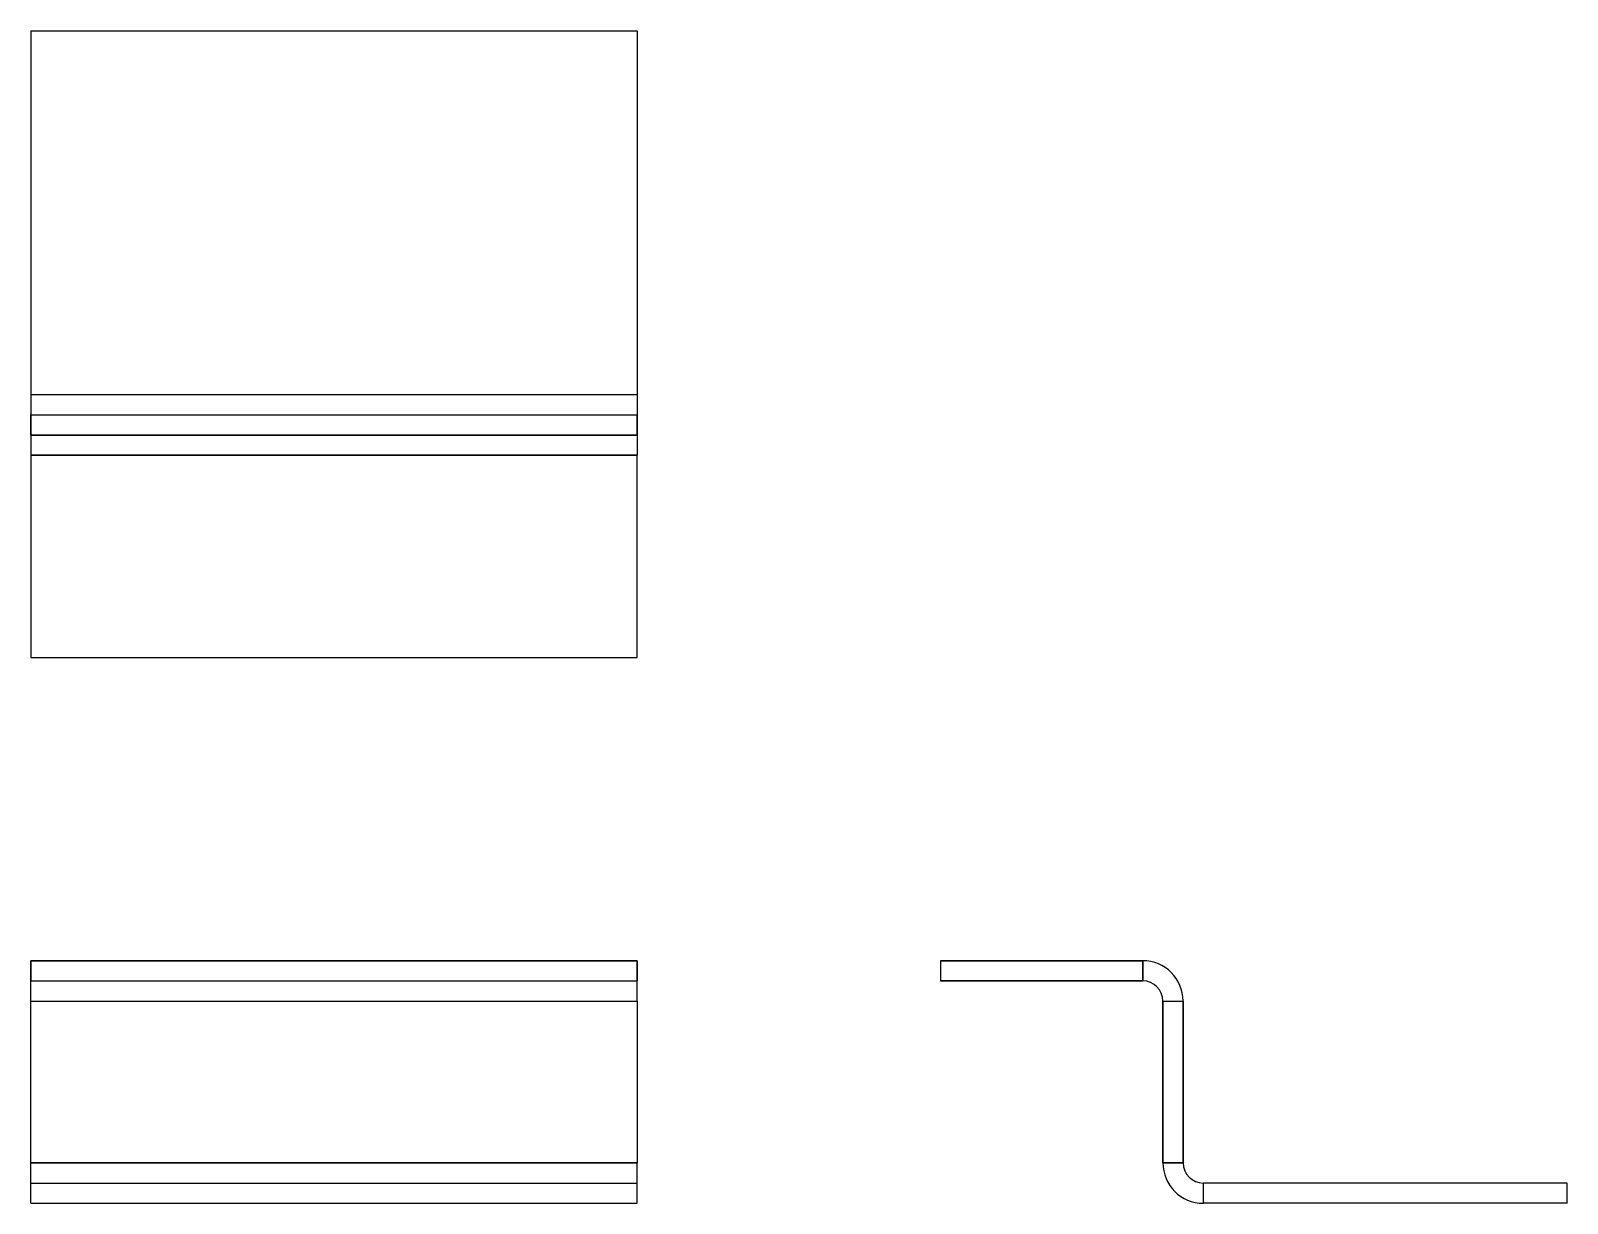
# Model space of a CAD drawing. Header units: millimetres. Extents: x 133.5 to 209.5, y 99 to 157.
import ezdxf

# ---------------------------------------------------------------- set-up
doc = ezdxf.new("R2010")
doc.units = ezdxf.units.MM
for name, color, linetype in [('ProjItem', 7, 'CONTINUOUS'), ('ProjItem001', 7, 'CONTINUOUS'), ('ProjItem002', 7, 'CONTINUOUS')]:
    doc.layers.add(name, color=color, linetype=linetype)

msp = doc.modelspace()

# ---------------------------------------------------------------- linework, layer by layer
at = {"layer": 'ProjItem'}
for p, q in [((163.5, 111), (133.5, 111)), ((133.5, 111), (133.5, 110)), ((133.5, 111), (133.5, 110)), ((133.5, 111), (163.5, 111)), ((163.5, 110), (163.5, 111)), ((163.5, 111), (163.5, 110)), ((133.5, 110), (163.5, 110)), ((133.5, 110), (163.5, 110)), ((133.5, 101), (133.5, 109)), ((133.5, 109), (163.5, 109)), ((133.5, 101), (133.5, 109)), ((133.5, 109), (163.5, 109)), ((163.5, 109), (163.5, 101)), ((163.5, 109), (163.5, 101)), ((133.5, 101), (163.5, 101)), ((163.5, 101), (133.5, 101)), ((133.5, 99), (133.5, 100)), ((133.5, 100), (163.5, 100)), ((133.5, 99), (133.5, 100)), ((133.5, 100), (163.5, 100)), ((163.5, 99), (163.5, 100)), ((163.5, 99), (163.5, 100)), ((133.5, 99), (163.5, 99)), ((133.5, 99), (163.5, 99))]:
    msp.add_line(p, q, dxfattribs=at)
for points, degree, knots in [([(133.5, 109), (133.5, 109.225), (133.5, 109.447), (133.5, 109.661), (133.5, 109.73), (133.5, 109.799), (133.5, 109.868), (133.5, 109.933), (133.5, 109.999), (133.5, 110.064), (133.5, 110.125), (133.5, 110.186), (133.5, 110.247), (133.5, 110.303), (133.5, 110.358), (133.5, 110.414), (133.5, 110.464), (133.5, 110.514), (133.5, 110.564), (133.5, 110.607), (133.5, 110.65), (133.5, 110.693), (133.5, 110.73), (133.5, 110.766), (133.5, 110.802), (133.5, 110.831), (133.5, 110.859), (133.5, 110.888), (133.5, 110.908), (133.5, 110.929), (133.5, 110.95), (133.5, 110.962), (133.5, 110.975), (133.5, 110.987), (133.5, 110.992), (133.5, 110.996), (133.5, 111)], 3, [0, 0, 0, 0, 0.336599, 0.336599, 0.336599, 0.448799, 0.448799, 0.448799, 0.560999, 0.560999, 0.560999, 0.673198, 0.673198, 0.673198, 0.785398, 0.785398, 0.785398, 0.897598, 0.897598, 0.897598, 1.009798, 1.009798, 1.009798, 1.121997, 1.121997, 1.121997, 1.234197, 1.234197, 1.234197, 1.346397, 1.346397, 1.346397, 1.458597, 1.458597, 1.458597, 1.570796, 1.570796, 1.570796, 1.570796]), ([(163.5, 109), (163.5, 109.225), (163.5, 109.447), (163.5, 109.661), (163.5, 109.73), (163.5, 109.799), (163.5, 109.868), (163.5, 109.933), (163.5, 109.999), (163.5, 110.064), (163.5, 110.125), (163.5, 110.186), (163.5, 110.247), (163.5, 110.303), (163.5, 110.358), (163.5, 110.414), (163.5, 110.464), (163.5, 110.514), (163.5, 110.564), (163.5, 110.607), (163.5, 110.65), (163.5, 110.693), (163.5, 110.73), (163.5, 110.766), (163.5, 110.802), (163.5, 110.831), (163.5, 110.859), (163.5, 110.888), (163.5, 110.908), (163.5, 110.929), (163.5, 110.95), (163.5, 110.962), (163.5, 110.975), (163.5, 110.987), (163.5, 110.992), (163.5, 110.996), (163.5, 111)], 3, [0, 0, 0, 0, 0.336599, 0.336599, 0.336599, 0.448799, 0.448799, 0.448799, 0.560999, 0.560999, 0.560999, 0.673198, 0.673198, 0.673198, 0.785398, 0.785398, 0.785398, 0.897598, 0.897598, 0.897598, 1.009798, 1.009798, 1.009798, 1.121997, 1.121997, 1.121997, 1.234197, 1.234197, 1.234197, 1.346397, 1.346397, 1.346397, 1.458597, 1.458597, 1.458597, 1.570796, 1.570796, 1.570796, 1.570796]), ([(133.5, 109), (133.5, 109.169), (133.5, 109.33), (133.5, 109.435), (133.5, 109.532), (133.5, 109.626), (133.5, 109.707), (133.5, 109.744), (133.5, 109.782), (133.5, 109.814), (133.5, 109.847), (133.5, 109.874), (133.5, 109.901), (133.5, 109.922), (133.5, 109.944), (133.5, 109.959), (133.5, 109.975), (133.5, 109.984), (133.5, 109.994), (133.5, 109.997), (133.5, 110)], 2, [0, 0, 0, 0.336599, 0.336599, 0.560999, 0.560999, 0.785398, 0.785398, 0.897598, 0.897598, 1.009798, 1.009798, 1.121997, 1.121997, 1.234197, 1.234197, 1.346397, 1.346397, 1.458597, 1.458597, 1.570796, 1.570796, 1.570796]), ([(163.5, 109), (163.5, 109.169), (163.5, 109.33), (163.5, 109.435), (163.5, 109.532), (163.5, 109.626), (163.5, 109.707), (163.5, 109.744), (163.5, 109.782), (163.5, 109.814), (163.5, 109.847), (163.5, 109.874), (163.5, 109.901), (163.5, 109.922), (163.5, 109.944), (163.5, 109.959), (163.5, 109.975), (163.5, 109.984), (163.5, 109.994), (163.5, 109.997), (163.5, 110)], 2, [0, 0, 0, 0.336599, 0.336599, 0.560999, 0.560999, 0.785398, 0.785398, 0.897598, 0.897598, 1.009798, 1.009798, 1.121997, 1.121997, 1.234197, 1.234197, 1.346397, 1.346397, 1.458597, 1.458597, 1.570796, 1.570796, 1.570796]), ([(133.5, 100), (133.5, 100.002), (133.5, 100.004), (133.5, 100.006), (133.5, 100.013), (133.5, 100.019), (133.5, 100.025), (133.5, 100.035), (133.5, 100.046), (133.5, 100.056), (133.5, 100.07), (133.5, 100.085), (133.5, 100.099), (133.5, 100.117), (133.5, 100.135), (133.5, 100.153), (133.5, 100.175), (133.5, 100.197), (133.5, 100.218), (133.5, 100.243), (133.5, 100.268), (133.5, 100.293), (133.5, 100.321), (133.5, 100.349), (133.5, 100.377), (133.5, 100.436), (133.5, 100.499), (133.5, 100.566), (133.5, 100.702), (133.5, 100.85), (133.5, 101)], 3, [0, 0, 0, 0, 0.1122, 0.1122, 0.1122, 0.224399, 0.224399, 0.224399, 0.336599, 0.336599, 0.336599, 0.448799, 0.448799, 0.448799, 0.560999, 0.560999, 0.560999, 0.673198, 0.673198, 0.673198, 0.785398, 0.785398, 0.785398, 0.897598, 0.897598, 0.897598, 1.121997, 1.121997, 1.121997, 1.570796, 1.570796, 1.570796, 1.570796]), ([(133.5, 99), (133.5, 99.006), (133.5, 99.013), (133.5, 99.031), (133.5, 99.05), (133.5, 99.081), (133.5, 99.112), (133.5, 99.155), (133.5, 99.198), (133.5, 99.252), (133.5, 99.307), (133.5, 99.371), (133.5, 99.436), (133.5, 99.511), (133.5, 99.586), (133.5, 99.669), (133.5, 99.753), (133.5, 99.844), (133.5, 99.936), (133.5, 100.034), (133.5, 100.132), (133.5, 100.236), (133.5, 100.339), (133.5, 100.447), (133.5, 100.555), (133.5, 100.775), (133.5, 101)], 2, [0, 0, 0, 0.1122, 0.1122, 0.224399, 0.224399, 0.336599, 0.336599, 0.448799, 0.448799, 0.560999, 0.560999, 0.673198, 0.673198, 0.785398, 0.785398, 0.897598, 0.897598, 1.009798, 1.009798, 1.121997, 1.121997, 1.234197, 1.234197, 1.346397, 1.346397, 1.570796, 1.570796, 1.570796]), ([(163.5, 100), (163.5, 100.002), (163.5, 100.004), (163.5, 100.006), (163.5, 100.013), (163.5, 100.019), (163.5, 100.025), (163.5, 100.035), (163.5, 100.046), (163.5, 100.056), (163.5, 100.07), (163.5, 100.085), (163.5, 100.099), (163.5, 100.117), (163.5, 100.135), (163.5, 100.153), (163.5, 100.175), (163.5, 100.197), (163.5, 100.218), (163.5, 100.243), (163.5, 100.268), (163.5, 100.293), (163.5, 100.321), (163.5, 100.349), (163.5, 100.377), (163.5, 100.436), (163.5, 100.499), (163.5, 100.566), (163.5, 100.702), (163.5, 100.85), (163.5, 101)], 3, [0, 0, 0, 0, 0.1122, 0.1122, 0.1122, 0.224399, 0.224399, 0.224399, 0.336599, 0.336599, 0.336599, 0.448799, 0.448799, 0.448799, 0.560999, 0.560999, 0.560999, 0.673198, 0.673198, 0.673198, 0.785398, 0.785398, 0.785398, 0.897598, 0.897598, 0.897598, 1.121997, 1.121997, 1.121997, 1.570796, 1.570796, 1.570796, 1.570796]), ([(163.5, 99), (163.5, 99.006), (163.5, 99.013), (163.5, 99.031), (163.5, 99.05), (163.5, 99.081), (163.5, 99.112), (163.5, 99.155), (163.5, 99.198), (163.5, 99.252), (163.5, 99.307), (163.5, 99.371), (163.5, 99.436), (163.5, 99.511), (163.5, 99.586), (163.5, 99.669), (163.5, 99.753), (163.5, 99.844), (163.5, 99.936), (163.5, 100.034), (163.5, 100.132), (163.5, 100.236), (163.5, 100.339), (163.5, 100.447), (163.5, 100.555), (163.5, 100.775), (163.5, 101)], 2, [0, 0, 0, 0.1122, 0.1122, 0.224399, 0.224399, 0.336599, 0.336599, 0.448799, 0.448799, 0.560999, 0.560999, 0.673198, 0.673198, 0.785398, 0.785398, 0.897598, 0.897598, 1.009798, 1.009798, 1.121997, 1.121997, 1.234197, 1.234197, 1.346397, 1.346397, 1.570796, 1.570796, 1.570796])]:
    msp.add_open_spline(points, degree=degree, knots=knots, dxfattribs=at)
at = {"layer": 'ProjItem001'}
for p, q in [((178.5, 111), (178.5, 110)), ((188.5, 111), (178.5, 111)), ((178.5, 111), (188.5, 111)), ((178.5, 111), (178.5, 110)), ((188.5, 111), (188.5, 110)), ((188.5, 110), (188.5, 111)), ((188.5, 110), (178.5, 110)), ((178.5, 110), (188.5, 110)), ((189.5, 109), (190.5, 109)), ((189.5, 101), (189.5, 109)), ((189.5, 109), (189.5, 101)), ((189.5, 109), (190.5, 109)), ((190.5, 101), (190.5, 109)), ((190.5, 109), (190.5, 101)), ((189.5, 101), (190.5, 101)), ((190.5, 101), (189.5, 101)), ((209.5, 100), (191.5, 100)), ((191.5, 99), (191.5, 100)), ((209.5, 100), (191.5, 100)), ((191.5, 99), (191.5, 100)), ((209.5, 99), (209.5, 100)), ((209.5, 99), (209.5, 100)), ((209.5, 99), (191.5, 99)), ((209.5, 99), (191.5, 99))]:
    msp.add_line(p, q, dxfattribs=at)
for centre, radius, start, end in [((188.5, 109), 2, 0, 90), ((188.5, 109), 2, 0, 90), ((188.5, 109), 1, 0, 90), ((188.5, 109), 1, 0, 90), ((191.5, 101), 2, 180, -90), ((191.5, 101), 2, 180, -90), ((191.5, 101), 1, 180, -90), ((191.5, 101), 1, 180, -90)]:
    msp.add_arc(centre, radius, start, end, dxfattribs=at)
at = {"layer": 'ProjItem002'}
for p, q in [((133.5, 157), (133.5, 139)), ((133.5, 157), (163.5, 157)), ((133.5, 157), (133.5, 139)), ((133.5, 157), (163.5, 157)), ((163.5, 157), (163.5, 139)), ((163.5, 157), (163.5, 139)), ((133.5, 139), (163.5, 139)), ((133.5, 139), (163.5, 139)), ((133.5, 137), (133.5, 138)), ((133.5, 138), (163.5, 138)), ((133.5, 137), (133.5, 138)), ((133.5, 138), (163.5, 138)), ((163.5, 138), (163.5, 137)), ((163.5, 137), (163.5, 138)), ((163.5, 137), (133.5, 137)), ((133.5, 137), (163.5, 137)), ((133.5, 136), (163.5, 136)), ((133.5, 136), (133.5, 126)), ((163.5, 136), (133.5, 136)), ((133.5, 136), (133.5, 126)), ((163.5, 126), (163.5, 136)), ((163.5, 126), (163.5, 136)), ((133.5, 126), (163.5, 126)), ((133.5, 126), (163.5, 126))]:
    msp.add_line(p, q, dxfattribs=at)
for points, degree, knots in [([(133.5, 139), (133.5, 138.775), (133.5, 138.553), (133.5, 138.339), (133.5, 138.27), (133.5, 138.201), (133.5, 138.132), (133.5, 138.067), (133.5, 138.001), (133.5, 137.936), (133.5, 137.875), (133.5, 137.814), (133.5, 137.753), (133.5, 137.697), (133.5, 137.642), (133.5, 137.586), (133.5, 137.536), (133.5, 137.486), (133.5, 137.436), (133.5, 137.393), (133.5, 137.35), (133.5, 137.307), (133.5, 137.27), (133.5, 137.234), (133.5, 137.198), (133.5, 137.169), (133.5, 137.141), (133.5, 137.112), (133.5, 137.092), (133.5, 137.071), (133.5, 137.05), (133.5, 137.038), (133.5, 137.025), (133.5, 137.013), (133.5, 137.008), (133.5, 137.004), (133.5, 137)], 3, [0, 0, 0, 0, 0.336599, 0.336599, 0.336599, 0.448799, 0.448799, 0.448799, 0.560999, 0.560999, 0.560999, 0.673198, 0.673198, 0.673198, 0.785398, 0.785398, 0.785398, 0.897598, 0.897598, 0.897598, 1.009798, 1.009798, 1.009798, 1.121997, 1.121997, 1.121997, 1.234197, 1.234197, 1.234197, 1.346397, 1.346397, 1.346397, 1.458597, 1.458597, 1.458597, 1.570796, 1.570796, 1.570796, 1.570796]), ([(133.5, 139), (133.5, 138.831), (133.5, 138.67), (133.5, 138.565), (133.5, 138.468), (133.5, 138.374), (133.5, 138.293), (133.5, 138.256), (133.5, 138.218), (133.5, 138.186), (133.5, 138.153), (133.5, 138.126), (133.5, 138.099), (133.5, 138.078), (133.5, 138.056), (133.5, 138.041), (133.5, 138.025), (133.5, 138.016), (133.5, 138.006), (133.5, 138.003), (133.5, 138)], 2, [0, 0, 0, 0.336599, 0.336599, 0.560999, 0.560999, 0.785398, 0.785398, 0.897598, 0.897598, 1.009798, 1.009798, 1.121997, 1.121997, 1.234197, 1.234197, 1.346397, 1.346397, 1.458597, 1.458597, 1.570796, 1.570796, 1.570796]), ([(163.5, 139), (163.5, 138.775), (163.5, 138.553), (163.5, 138.339), (163.5, 138.27), (163.5, 138.201), (163.5, 138.132), (163.5, 138.067), (163.5, 138.001), (163.5, 137.936), (163.5, 137.875), (163.5, 137.814), (163.5, 137.753), (163.5, 137.697), (163.5, 137.642), (163.5, 137.586), (163.5, 137.536), (163.5, 137.486), (163.5, 137.436), (163.5, 137.393), (163.5, 137.35), (163.5, 137.307), (163.5, 137.27), (163.5, 137.234), (163.5, 137.198), (163.5, 137.169), (163.5, 137.141), (163.5, 137.112), (163.5, 137.092), (163.5, 137.071), (163.5, 137.05), (163.5, 137.038), (163.5, 137.025), (163.5, 137.013), (163.5, 137.008), (163.5, 137.004), (163.5, 137)], 3, [0, 0, 0, 0, 0.336599, 0.336599, 0.336599, 0.448799, 0.448799, 0.448799, 0.560999, 0.560999, 0.560999, 0.673198, 0.673198, 0.673198, 0.785398, 0.785398, 0.785398, 0.897598, 0.897598, 0.897598, 1.009798, 1.009798, 1.009798, 1.121997, 1.121997, 1.121997, 1.234197, 1.234197, 1.234197, 1.346397, 1.346397, 1.346397, 1.458597, 1.458597, 1.458597, 1.570796, 1.570796, 1.570796, 1.570796]), ([(163.5, 139), (163.5, 138.831), (163.5, 138.67), (163.5, 138.565), (163.5, 138.468), (163.5, 138.374), (163.5, 138.293), (163.5, 138.256), (163.5, 138.218), (163.5, 138.186), (163.5, 138.153), (163.5, 138.126), (163.5, 138.099), (163.5, 138.078), (163.5, 138.056), (163.5, 138.041), (163.5, 138.025), (163.5, 138.016), (163.5, 138.006), (163.5, 138.003), (163.5, 138)], 2, [0, 0, 0, 0.336599, 0.336599, 0.560999, 0.560999, 0.785398, 0.785398, 0.897598, 0.897598, 1.009798, 1.009798, 1.121997, 1.121997, 1.234197, 1.234197, 1.346397, 1.346397, 1.458597, 1.458597, 1.570796, 1.570796, 1.570796]), ([(133.5, 138), (133.5, 137.994), (133.5, 137.987), (133.5, 137.969), (133.5, 137.95), (133.5, 137.919), (133.5, 137.888), (133.5, 137.845), (133.5, 137.802), (133.5, 137.748), (133.5, 137.693), (133.5, 137.629), (133.5, 137.564), (133.5, 137.489), (133.5, 137.414), (133.5, 137.331), (133.5, 137.247), (133.5, 137.156), (133.5, 137.064), (133.5, 136.966), (133.5, 136.868), (133.5, 136.764), (133.5, 136.661), (133.5, 136.553), (133.5, 136.445), (133.5, 136.225), (133.5, 136)], 2, [0, 0, 0, 0.1122, 0.1122, 0.224399, 0.224399, 0.336599, 0.336599, 0.448799, 0.448799, 0.560999, 0.560999, 0.673198, 0.673198, 0.785398, 0.785398, 0.897598, 0.897598, 1.009798, 1.009798, 1.121997, 1.121997, 1.234197, 1.234197, 1.346397, 1.346397, 1.570796, 1.570796, 1.570796]), ([(163.5, 138), (163.5, 137.994), (163.5, 137.987), (163.5, 137.969), (163.5, 137.95), (163.5, 137.919), (163.5, 137.888), (163.5, 137.845), (163.5, 137.802), (163.5, 137.748), (163.5, 137.693), (163.5, 137.629), (163.5, 137.564), (163.5, 137.489), (163.5, 137.414), (163.5, 137.331), (163.5, 137.247), (163.5, 137.156), (163.5, 137.064), (163.5, 136.966), (163.5, 136.868), (163.5, 136.764), (163.5, 136.661), (163.5, 136.553), (163.5, 136.445), (163.5, 136.225), (163.5, 136)], 2, [0, 0, 0, 0.1122, 0.1122, 0.224399, 0.224399, 0.336599, 0.336599, 0.448799, 0.448799, 0.560999, 0.560999, 0.673198, 0.673198, 0.785398, 0.785398, 0.897598, 0.897598, 1.009798, 1.009798, 1.121997, 1.121997, 1.234197, 1.234197, 1.346397, 1.346397, 1.570796, 1.570796, 1.570796]), ([(133.5, 137), (133.5, 136.998), (133.5, 136.996), (133.5, 136.994), (133.5, 136.987), (133.5, 136.981), (133.5, 136.975), (133.5, 136.965), (133.5, 136.954), (133.5, 136.944), (133.5, 136.93), (133.5, 136.915), (133.5, 136.901), (133.5, 136.883), (133.5, 136.865), (133.5, 136.847), (133.5, 136.825), (133.5, 136.803), (133.5, 136.782), (133.5, 136.757), (133.5, 136.732), (133.5, 136.707), (133.5, 136.679), (133.5, 136.651), (133.5, 136.623), (133.5, 136.564), (133.5, 136.501), (133.5, 136.434), (133.5, 136.298), (133.5, 136.15), (133.5, 136)], 3, [0, 0, 0, 0, 0.1122, 0.1122, 0.1122, 0.224399, 0.224399, 0.224399, 0.336599, 0.336599, 0.336599, 0.448799, 0.448799, 0.448799, 0.560999, 0.560999, 0.560999, 0.673198, 0.673198, 0.673198, 0.785398, 0.785398, 0.785398, 0.897598, 0.897598, 0.897598, 1.121997, 1.121997, 1.121997, 1.570796, 1.570796, 1.570796, 1.570796]), ([(163.5, 137), (163.5, 136.998), (163.5, 136.996), (163.5, 136.994), (163.5, 136.987), (163.5, 136.981), (163.5, 136.975), (163.5, 136.965), (163.5, 136.954), (163.5, 136.944), (163.5, 136.93), (163.5, 136.915), (163.5, 136.901), (163.5, 136.883), (163.5, 136.865), (163.5, 136.847), (163.5, 136.825), (163.5, 136.803), (163.5, 136.782), (163.5, 136.757), (163.5, 136.732), (163.5, 136.707), (163.5, 136.679), (163.5, 136.651), (163.5, 136.623), (163.5, 136.564), (163.5, 136.501), (163.5, 136.434), (163.5, 136.298), (163.5, 136.15), (163.5, 136)], 3, [0, 0, 0, 0, 0.1122, 0.1122, 0.1122, 0.224399, 0.224399, 0.224399, 0.336599, 0.336599, 0.336599, 0.448799, 0.448799, 0.448799, 0.560999, 0.560999, 0.560999, 0.673198, 0.673198, 0.673198, 0.785398, 0.785398, 0.785398, 0.897598, 0.897598, 0.897598, 1.121997, 1.121997, 1.121997, 1.570796, 1.570796, 1.570796, 1.570796])]:
    msp.add_open_spline(points, degree=degree, knots=knots, dxfattribs=at)

doc.saveas('drawing.dxf')
